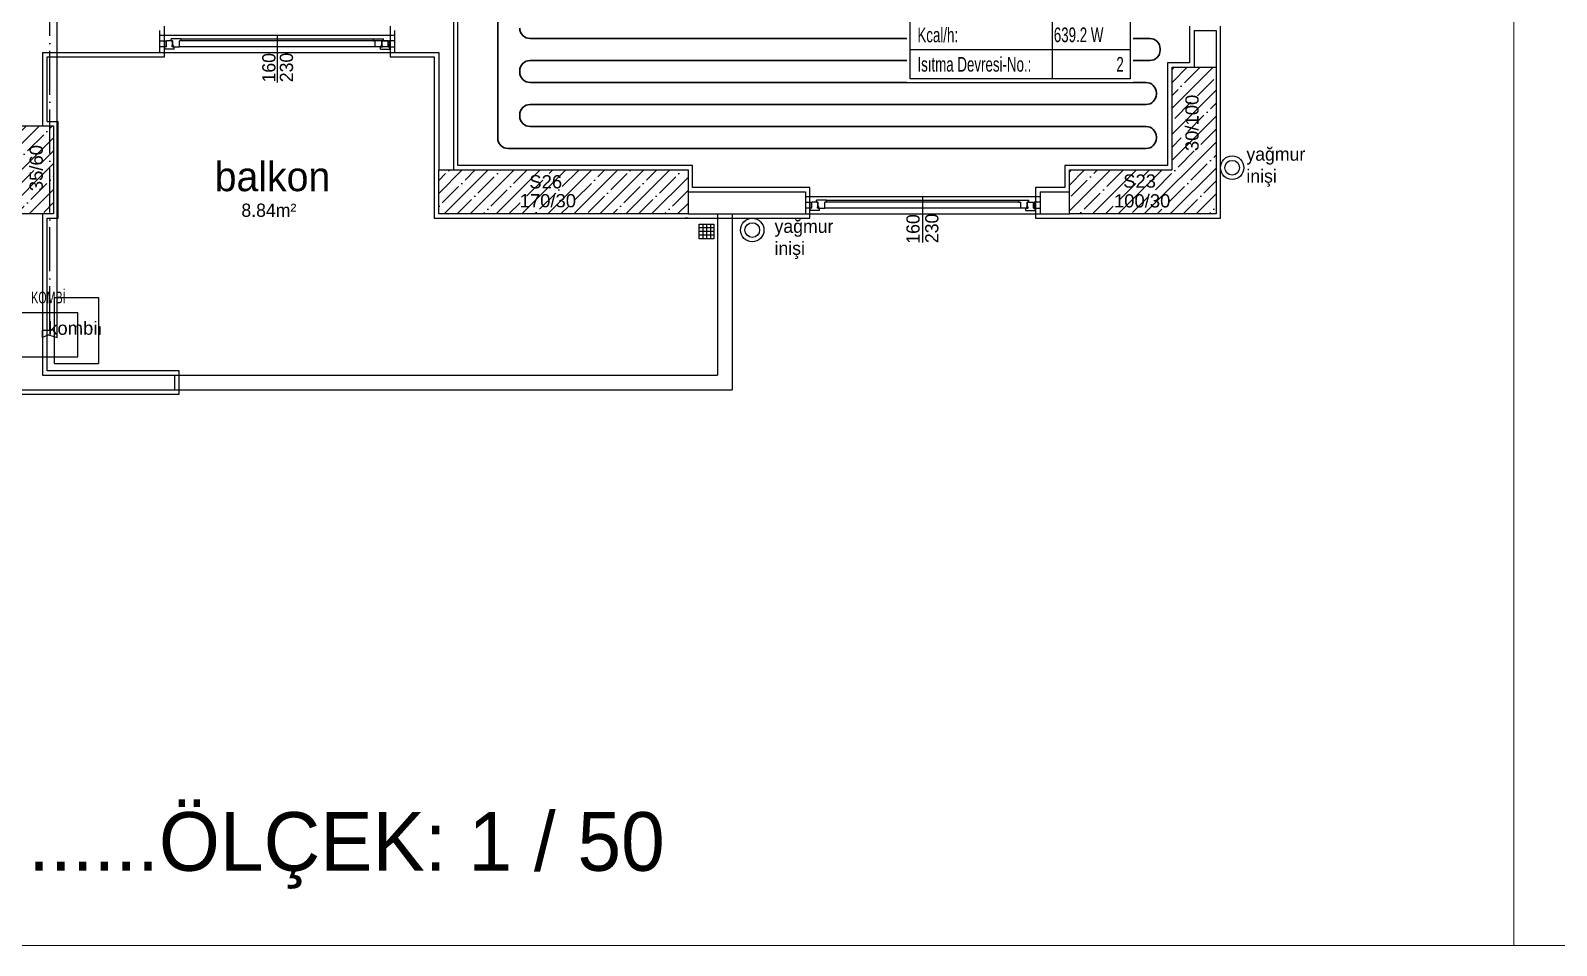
# Model space of a CAD drawing. Header units: centimetres. Extents: x 275281 to 287704, y -444050 to -441150.
# Drawn here: x 276329 to 277369, y -444050 to -443426 of the extents above; entities that cross this region are included whole.
import ezdxf
from ezdxf.enums import TextEntityAlignment as Align

# ---------------------------------------------------------------- set-up
doc = ezdxf.new("R2010")
doc.units = ezdxf.units.CM
doc.linetypes.add('ROTAS_ISITMA_DONUS', pattern=[40, 30, -5, 0, -5])
doc.layers.add('ANTED', color=144, linetype='CONTINUOUS', lineweight=0)
doc.layers.add('ROTAS-ISITMA-PEX', color=1, linetype='Continuous', lineweight=30)
for name, color, linetype in [('MKDU0', 50, 'CONTINUOUS'), ('ROTAS-ISITMA-CIHAZ', 2, 'Continuous'), ('ROTAS-ISITMA-DONUS-BORU', 30, 'ROTAS_ISITMA_DONUS'), ('ROTAS-ISITMA-ETIKET', 2, 'Continuous'), ('ROTAS-ISITMA-GIDIS-BORU', 10, 'Continuous')]:
    doc.layers.add(name, color=color, linetype=linetype)
doc.styles.add('arial_1_18', font='arial.ttf', dxfattribs={"height": 0.2})
doc.styles.add('ROTAS-YAZI', font='arial.ttf')
pattern_1 = [(45, (253867.256, -437638.89), (-8.838835, 8.838835), []), (45, (253876.095, -437638.89), (-8.838835, 8.838835), [15.625, -3.125, 0, -3.125])]

# ---------------------------------------------------------------- blocks, each defined once
blk = doc.blocks.new('ROTAS-YI-ETIKET')
at = {"color": 2}
for p, q in [((96.9, 0), (96.9, -80)), ((0, -20), (150, -20)), ((0, -40), (150, -40)), ((0, -60), (150, -60))]:
    blk.add_line(p, q, dxfattribs=at)
at = {"color": 2, "extrusion": (0, 0, -1)}
blk.add_lwpolyline([(-150, 0), (-150, -80), (0, -80), (0, 0)], close=True, dxfattribs=at)
at = {"color": 2, "style": 'ROTAS-YAZI', "width": 0.65}
for s, p in [('Hat uzunluğu:', (5, -10)), ('Modülasyon Aralığı:', (5, -30)), ('Kcal/h:', (5, -50)), ('Isıtma Devresi-No.:', (5, -70))]:
    blk.add_text(s, height=10, dxfattribs=at).set_placement(p, align=Align.MIDDLE_LEFT)
at = {"color": 2, "style": 'ROTAS-YAZI', "width": 0.65, "flags": 1}
for tag in ['ALAN', 'NO', 'DERECE', 'BORU', 'MAHAL']:
    blk.add_attdef(tag, (0, 0), '', height=5, dxfattribs=at)
at = {"color": 2, "style": 'ROTAS-YAZI', "width": 0.65}
for tag, p in [('UZ', (145.7, -14.9)), ('AR', (145.7, -34.9)), ('NO1', (145.7, -75))]:
    blk.add_attdef(tag, text='', height=10, dxfattribs=at).set_placement(p, align=Align.RIGHT)
blk.add_attdef('YER', (98, -54.9), '', height=10, dxfattribs=at)

msp = doc.modelspace()

# ---------------------------------------------------------------- hatches: boundary and pattern name
at = {"layer": 'MKDU0', "ltscale": 0.03}
h = msp.add_hatch(dxfattribs=at)
h.set_pattern_fill('ANSI35', color=8, scale=50, style=0)
h.set_pattern_definition(pattern_1)
h.paths.add_polyline_path([(277137.1, -443450.8), (277107.1, -443450.8), (277107.1, -443520.8), (277037.1, -443520.8), (277037.1, -443550.8), (277137.1, -443550.8)])
h.paths.add_polyline_path([(277127.7, -443510.3), (277127.7, -443467.2), (277113.7, -443467.2), (277113.7, -443510.3)], flags=24)
h.paths.add_polyline_path([(277065.2, -443548.9), (277108.3, -443548.9), (277108.3, -443534.9), (277065.2, -443534.9)], flags=24)
h.paths.add_polyline_path([(277071.4, -443535.3), (277098.5, -443535.3), (277098.5, -443521.4), (277071.4, -443521.4)], flags=24)
h = msp.add_hatch(dxfattribs=at)
h.set_pattern_fill('ANSI35', color=8, scale=50, style=0)
h.set_pattern_definition(pattern_1)
h.paths.add_polyline_path([(276344.6, -443490.8), (276309.6, -443490.8), (276309.6, -443550.8), (276344.6, -443550.8)])
h.paths.add_polyline_path([(276339.7, -443537.6), (276339.7, -443501.5), (276325.7, -443501.5), (276325.7, -443537.6)], flags=24)
h.paths.add_polyline_path([(276326.7, -443534), (276326.7, -443507), (276312.7, -443507), (276312.7, -443534)], flags=24)
h = msp.add_hatch(dxfattribs=at)
h.set_pattern_fill('ANSI35', color=8, scale=50, style=0)
h.set_pattern_definition(pattern_1)
h.paths.add_polyline_path([(276777.1, -443520.8), (276607.1, -443520.8), (276607.1, -443550.8), (276777.1, -443550.8)])
h.paths.add_polyline_path([(276660, -443548.8), (276703.1, -443548.8), (276703.1, -443534.8), (276660, -443534.8)], flags=24)
h.paths.add_polyline_path([(276666.6, -443535.9), (276693.6, -443535.9), (276693.6, -443521.9), (276666.6, -443521.9)], flags=24)

# ---------------------------------------------------------------- linework, layer by layer
at = {"layer": 'ANTED'}
for p, q in [((277340.1, -444049.6), (277340.1, -441149.6)), ((275280.8, -444049.6), (281418.1, -444049.6))]:
    msp.add_line(p, q, dxfattribs=at)
at = {"layer": 'MKDU0', "color": 8, "ltscale": 0.03}
for p, q in [((276617.1, -443150.8), (276617.1, -443520.8)), ((276620.1, -443517.8), (276620.1, -443153.8)), ((276420.1, -443443.8), (276420.1, -443422.8)), ((276574.1, -443422.8), (276574.1, -443443.8)), ((277119.1, -443422.8), (277119.1, -443447.7)), ((277140.1, -443450.7), (277140.1, -443422.8)), ((276417.1, -443440.8), (276417.1, -443425.8)), ((276417.1, -443429), (276577.1, -443429)), ((276417.1, -443432.8), (276421.1, -443432.8)), ((276421.1, -443432.8), (276421.1, -443436.8)), ((276425.6, -443432.8), (276421.6, -443432.8)), ((276421.6, -443437), (276421.6, -443432.8)), ((276424.7, -443432.8), (276424.7, -443431.4)), ((276431.5, -443431.4), (276424.7, -443431.4)), ((276424.7, -443432.8), (276425.9, -443432.8)), ((276425.6, -443436), (276425.6, -443432.8)), ((276425.9, -443436), (276425.9, -443432.8)), ((276430.3, -443437), (276430.3, -443432.8)), ((276431.5, -443432.8), (276430.3, -443432.8)), ((276431.5, -443431.4), (276569.5, -443431.4)), ((276431.5, -443432.8), (276431.5, -443431.4)), ((276572.6, -443432.8), (276431.5, -443432.8)), ((276497.1, -443429), (276497.1, -443461.3)), ((276562.7, -443432.8), (276562.7, -443431.4)), ((276562.7, -443431.4), (276569.5, -443431.4)), ((276562.7, -443432.8), (276563.9, -443432.8)), ((276563.9, -443437), (276563.9, -443432.8)), ((276569.5, -443432.8), (276568.3, -443432.8)), ((276568.3, -443436), (276568.3, -443432.8)), ((276568.6, -443432.8), (276572.6, -443432.8)), ((276568.6, -443436), (276568.6, -443432.8)), ((276569.5, -443432.8), (276569.5, -443431.4)), ((276572.6, -443437), (276572.6, -443432.8)), ((276577.1, -443432.8), (276573.1, -443432.8)), ((276573.1, -443432.8), (276573.1, -443436.8)), ((276577.1, -443440.8), (276577.1, -443425.8)), ((277122.1, -443425.8), (277122.1, -443450.7)), ((277122.1, -443425.8), (277137.1, -443425.8)), ((277137.1, -443425.8), (277137.1, -443450.7)), ((276337.1, -443440.8), (276337.1, -443490.8)), ((276337.1, -443440.8), (276417.1, -443440.8)), ((276340.1, -443487.8), (276340.1, -443443.8)), ((276340.1, -443443.8), (276420.1, -443443.8)), ((276421.1, -443436.8), (276417.1, -443436.8)), ((276417.1, -443440.8), (276577.1, -443440.8)), ((276420.4, -443438.4), (276420.4, -443437)), ((276421.6, -443437), (276420.4, -443437)), ((276426.8, -443438.4), (276420.4, -443438.4)), ((276425.6, -443436), (276425.3, -443436)), ((276425.3, -443437), (276425.3, -443436)), ((276426.8, -443437), (276425.3, -443437)), ((276426.2, -443436), (276425.9, -443436)), ((276426.2, -443436.5), (276425.9, -443436.5)), ((276425.9, -443437), (276425.9, -443436.5)), ((276425.9, -443437), (276430.3, -443437)), ((276426.2, -443436.5), (276426.2, -443436)), ((276426.8, -443438.4), (276426.8, -443437)), ((276573.8, -443437), (276430.3, -443437)), ((276568.3, -443437), (276563.9, -443437)), ((276567.4, -443438.4), (276567.4, -443437)), ((276567.4, -443437), (276568.9, -443437)), ((276567.4, -443438.4), (276573.8, -443438.4)), ((276568, -443436.5), (276568, -443436)), ((276568, -443436), (276568.3, -443436)), ((276568, -443436.5), (276568.3, -443436.5)), ((276568.3, -443437), (276568.3, -443436.5)), ((276568.6, -443436), (276568.9, -443436)), ((276568.9, -443437), (276568.9, -443436)), ((276572.6, -443437), (276573.8, -443437)), ((276573.1, -443436.8), (276577.1, -443436.8)), ((276573.8, -443438.4), (276573.8, -443437)), ((276574.1, -443443.8), (276604.1, -443443.8)), ((276577.1, -443440.8), (276607.1, -443440.8)), ((276604.1, -443443.8), (276604.1, -443517.8)), ((276607.1, -443440.8), (276607.1, -443520.8)), ((277119.1, -443447.7), (277104.1, -443447.7)), ((277104.1, -443447.7), (277104.1, -443517.8)), ((277140.1, -443553.8), (277140.1, -443450.7)), ((276340.1, -443487.8), (276347.6, -443487.8)), ((276347.6, -443553.8), (276347.6, -443487.8)), ((276604.1, -443517.8), (276604.1, -443553.8)), ((276780.1, -443517.8), (276620.1, -443517.8)), ((276780.1, -443532.8), (276780.1, -443517.8)), ((277104.1, -443517.8), (277034.1, -443517.8)), ((277034.1, -443517.8), (277034.1, -443532.8)), ((276777.1, -443535.8), (276782.1, -443535.8)), ((276777.1, -443535.8), (276857.1, -443535.8)), ((276860.1, -443532.8), (276780.1, -443532.8)), ((276857.1, -443535.8), (276857.1, -443550.8)), ((276860.1, -443553.8), (276860.1, -443532.8)), ((277014.1, -443532.8), (277014.1, -443553.8)), ((277034.1, -443532.8), (277014.1, -443532.8)), ((277017.1, -443535.8), (277037.1, -443535.8)), ((277017.1, -443535.8), (277017.1, -443550.8)), ((276857.1, -443539), (277017.1, -443539)), ((276857.1, -443542.8), (276861.1, -443542.8)), ((276861.1, -443546.8), (276857.1, -443546.8)), ((276860.4, -443548.4), (276860.4, -443547)), ((276861.6, -443547), (276860.4, -443547)), ((276866.8, -443548.4), (276860.4, -443548.4)), ((276861.1, -443542.8), (276861.1, -443546.8)), ((276865.6, -443542.8), (276861.6, -443542.8)), ((276861.6, -443547), (276861.6, -443542.8)), ((276864.7, -443542.8), (276864.7, -443541.4)), ((276871.5, -443541.4), (276864.7, -443541.4)), ((276864.7, -443542.8), (276865.9, -443542.8)), ((276865.6, -443546), (276865.3, -443546)), ((276865.3, -443547), (276865.3, -443546)), ((276866.8, -443547), (276865.3, -443547)), ((276865.6, -443546), (276865.6, -443542.8)), ((276865.9, -443546), (276865.9, -443542.8)), ((276866.2, -443546), (276865.9, -443546)), ((276866.2, -443546.5), (276865.9, -443546.5)), ((276865.9, -443547), (276865.9, -443546.5)), ((276865.9, -443547), (276870.3, -443547)), ((276866.2, -443546.5), (276866.2, -443546)), ((276866.8, -443548.4), (276866.8, -443547)), ((276870.3, -443547), (276870.3, -443542.8)), ((276871.5, -443542.8), (276870.3, -443542.8)), ((277003.9, -443547), (276870.3, -443547)), ((276871.5, -443541.4), (277002.7, -443541.4)), ((276871.5, -443542.8), (276871.5, -443541.4)), ((277002.7, -443542.8), (276871.5, -443542.8)), ((276937.1, -443570.4), (276937.1, -443539)), ((277002.7, -443541.4), (277009.5, -443541.4)), ((277002.7, -443542.8), (277002.7, -443541.4)), ((277002.7, -443542.8), (277003.9, -443542.8)), ((277003.9, -443547), (277003.9, -443542.8)), ((277008.3, -443547), (277003.9, -443547)), ((277007.4, -443547), (277008.9, -443547)), ((277007.4, -443548.4), (277007.4, -443547)), ((277007.4, -443548.4), (277013.8, -443548.4)), ((277008, -443546), (277008.3, -443546)), ((277008, -443546.5), (277008, -443546)), ((277008, -443546.5), (277008.3, -443546.5)), ((277008.3, -443546), (277008.3, -443542.8)), ((277009.5, -443542.8), (277008.3, -443542.8)), ((277008.3, -443547), (277008.3, -443546.5)), ((277008.6, -443546), (277008.6, -443542.8)), ((277008.6, -443542.8), (277012.6, -443542.8)), ((277008.6, -443546), (277008.9, -443546)), ((277008.9, -443547), (277008.9, -443546)), ((277009.5, -443542.8), (277009.5, -443541.4)), ((277012.6, -443547), (277012.6, -443542.8)), ((277012.6, -443547), (277013.8, -443547)), ((277017.1, -443542.8), (277013.1, -443542.8)), ((277013.1, -443542.8), (277013.1, -443546.8)), ((277013.1, -443546.8), (277017.1, -443546.8)), ((277013.8, -443548.4), (277013.8, -443547)), ((276337.1, -443550.8), (276337.1, -443660.8)), ((276340.1, -443657.8), (276340.1, -443553.8)), ((276340.1, -443553.8), (276347.6, -443553.8)), ((276604.1, -443553.8), (276777.1, -443553.8)), ((276777.1, -443553.8), (276775.1, -443553.8)), ((276775.1, -443553.8), (276860.1, -443553.8)), ((276777.1, -443550.8), (276782.1, -443550.8)), ((276777.1, -443550.8), (276857.1, -443550.8)), ((276784.8, -443567.9), (276784.8, -443557.9)), ((276784.8, -443557.9), (276794.8, -443557.9)), ((276787.1, -443557.9), (276787.1, -443567.9)), ((276789.8, -443557.9), (276789.8, -443567.9)), ((276792.4, -443557.9), (276792.4, -443567.9)), ((276794.8, -443557.9), (276794.8, -443567.9)), ((276857.1, -443550.8), (277017.1, -443550.8)), ((277014.1, -443553.8), (277037.1, -443553.8)), ((277017.1, -443550.8), (277037.1, -443550.8)), ((277037.1, -443553.8), (277140.1, -443553.8)), ((276794.8, -443560.4), (276784.8, -443560.4)), ((276794.8, -443562.9), (276784.8, -443562.9)), ((276794.8, -443565.4), (276784.8, -443565.4)), ((276794.8, -443567.9), (276784.8, -443567.9)), ((276345.1, -443652.8), (276345.1, -443607.8)), ((276345.1, -443607.8), (276375.1, -443607.8)), ((276375.1, -443607.8), (276375.1, -443652.8)), ((276376.4, -443627.8), (276375.1, -443627.8)), ((276376.4, -443632.8), (276376.4, -443627.8)), ((276375.1, -443632.8), (276376.4, -443632.8)), ((276345.1, -443652.8), (276375.1, -443652.8)), ((276337.1, -443660.8), (276427.1, -443660.8)), ((276430.1, -443657.8), (276340.1, -443657.8)), ((276427.1, -443660.8), (276427.1, -443670.8)), ((276430.1, -443673.8), (276430.1, -443657.8)), ((276227.1, -443670.8), (276427.1, -443670.8)), ((276224.1, -443673.8), (276430.1, -443673.8))]:
    msp.add_line(p, q, dxfattribs=at)
for points in [[(277107.1, -443520.8), (277107.1, -443450.8)], [(277107.1, -443450.8), (277137.1, -443450.8)], [(277137.1, -443450.8), (277137.1, -443550.8)], [(276309.6, -443490.8), (276344.6, -443490.8)], [(276344.6, -443490.8), (276344.6, -443550.8)], [(276607.1, -443520.8), (276777.1, -443520.8)], [(276607.1, -443550.8), (276607.1, -443520.8)], [(276777.1, -443520.8), (276777.1, -443550.8)], [(277037.1, -443520.8), (277107.1, -443520.8)], [(277037.1, -443550.8), (277037.1, -443520.8)], [(276344.6, -443550.8), (276309.6, -443550.8)], [(276777.1, -443550.8), (276607.1, -443550.8)], [(276797.1, -443550.8), (276797.1, -443660.8)], [(276807.1, -443550.8), (276807.1, -443670.8)], [(277137.1, -443550.8), (277037.1, -443550.8)], [(276427.1, -443660.8), (276797.1, -443660.8)], [(276427.1, -443670.8), (276807.1, -443670.8)]]:
    msp.add_lwpolyline(points, dxfattribs=at)
for centre, radius in [((277148.1, -443519.3), 8), ((277148.1, -443519.3), 5), ((276820.9, -443561.8), 8), ((276820.9, -443561.8), 5)]:
    msp.add_circle(centre, radius, dxfattribs=at)
at = {"layer": 'ROTAS-ISITMA-CIHAZ'}
msp.add_lwpolyline([(276321, -443648.2), (276361, -443648.2), (276361, -443618.2), (276321, -443618.2)], close=True, dxfattribs=at)
at = {"layer": 'ROTAS-ISITMA-DONUS-BORU'}
msp.add_lwpolyline([(276341, -443633.2), (276336.9, -443635), (276336.9, -443630), (276341.9, -443630), (276341.9, -443405), (276411.9, -443405), (276411.9, -443045), (276576.9, -443045), (276576.9, -442970), (276546.9, -442970), (276546.9, -442870)], dxfattribs=at)
at = {"layer": 'ROTAS-ISITMA-GIDIS-BORU'}
msp.add_lwpolyline([(276341, -443633.2), (276346.9, -443635), (276346.9, -443410), (276416.9, -443410), (276416.9, -443050), (276581.9, -443050), (276581.9, -442965), (276551.9, -442965), (276551.9, -442870)], dxfattribs=at)
at = {"layer": 'ROTAS-ISITMA-PEX'}
msp.add_lwpolyline([(276647.4, -443041.2), (276647.4, -443499.2, 0.414214), (276654.4, -443506.2), (277089.4, -443506.2, 0.414214), (277096.4, -443499.2), (277096.4, -443498.2, 0.414214), (277089.4, -443491.2), (276669.4, -443491.2, -0.414214), (276662.4, -443484.2), (276662.4, -443483.2, -0.414214), (276669.4, -443476.2), (277089.4, -443476.2, 0.414214), (277096.4, -443469.2), (277096.4, -443468.2, 0.414214), (277089.4, -443461.2), (276669.4, -443461.2, -0.414214), (276662.4, -443454.2), (276662.4, -443453.2, -0.414214), (276669.4, -443446.2), (277092, -443446.2, 0.414214), (277099, -443439.2), (277099, -443438.2, 0.414214), (277092, -443431.2), (276669.4, -443431.2, -0.414214), (276662.4, -443424.2)], format="xyb", dxfattribs=at)

# ---------------------------------------------------------------- texts
at = {"layer": 'MKDU0', "color": 8, "ltscale": 0.03}
for s, p in [('160', (276495.8, -443461.2)), ('230', (276507.8, -443461)), ('160', (276935, -443571.1)), ('230', (276947.8, -443570.7))]:
    msp.add_text(s, height=9, rotation=90, dxfattribs=at).set_placement(p)
at = {"layer": 'MKDU0', "color": 8, "ltscale": 0.03, "style": 'arial_1_18'}
for s, p in [('30/100', (277125.2, -443508)), ('35/60', (276337.2, -443535.3))]:
    msp.add_text(s, height=9, rotation=90, dxfattribs=at).set_placement(p)
for s, p in [('S26', (276668.9, -443533.4)), ('S23', (277073.8, -443532.9)), ('170/30', (276662.3, -443546.3)), ('100/30', (277067.5, -443546.4)), ('kombi', (276340.9, -443633.2))]:
    msp.add_text(s, height=9, dxfattribs=at).set_placement(p)
at = {"layer": 'MKDU0', "color": 8, "ltscale": 0.03}
for s, width, insert, char_height, attachment_point in [('yağmur\\Pinişi', 115.95, (277157.8, -443532.3), 9, 7), ('balkon', 237.649, (276533.2, -443515.3), 20, 3), ('8.84m²', 64.717, (276472.6, -443543.8), 9, 1), ('yağmur\\Pinişi', 115.95, (276836.1, -443581.5), 9, 7), ('ZEMİN KAT PLANI..........ÖLÇEK: 1 / 50', 1029.924, (275813, -444011), 40, 7)]:
    msp.add_mtext_dynamic_manual_height_columns(s, width=width, gutter_width=45, heights=[0], dxfattribs=dict(at, insert=insert, char_height=char_height, attachment_point=attachment_point))
at = {"layer": 'ROTAS-ISITMA-CIHAZ', "color": 2, "style": 'ROTAS-YAZI', "width": 0.65}
msp.add_text('KOMBİ', height=8, dxfattribs=at).set_placement((276341, -443614.2), align=Align.BOTTOM_CENTER)

# ---------------------------------------------------------------- next in the draw order: wipeouts: each hides what was drawn before it
msp.add_wipeout([(276926.5, -443460.8), (277080.5, -443460.8), (277080.5, -443376.8), (276926.5, -443376.8)])

# ---------------------------------------------------------------- next in the draw order: block references
at = {"layer": 'ROTAS-ISITMA-ETIKET'}
msp.add_blockref('ROTAS-YI-ETIKET', (276928.5, -443378.8), dxfattribs=at).add_auto_attribs({'UZ': '67.26 m', 'AR': '15.0', 'NO1': '2', 'YER': '639.2 W'})

doc.saveas('drawing.dxf')
